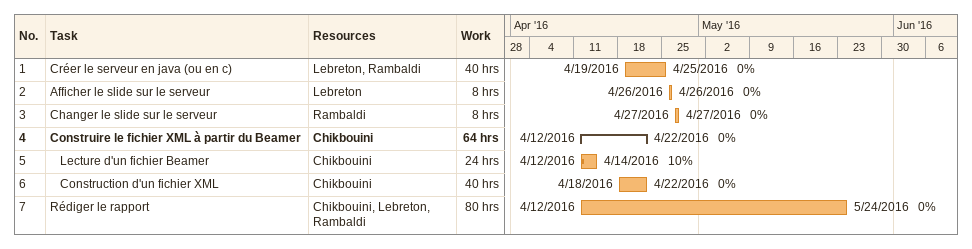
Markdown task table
| ID | Level | Task | Start | Finish | Resources | % complete | Work (h) |
|---|---|---|---|---|---|---|---|
| 1 | 1 | Créer le serveur en java (ou en c) | 2016-04-19 | 2016-04-25 | Lebreton, Rambaldi | 0 | 40 |
| 2 | 1 | Afficher le slide sur le serveur | 2016-04-26 | 2016-04-26 | Lebreton | 0 | 8 |
| 3 | 1 | Changer le slide sur le serveur | 2016-04-27 | 2016-04-27 | Rambaldi | 0 | 8 |
| 4 | 1 | **Construire le fichier XML à partir du Beamer** | 2016-04-12 | 2016-04-22 | Chikbouini | 0 | 64 |
| 5 | 2 | Lecture d'un fichier Beamer | 2016-04-12 | 2016-04-14 | Chikbouini | 10 | 24 |
| 6 | 2 | Construction d'un fichier XML | 2016-04-18 | 2016-04-22 | Chikbouini | 0 | 40 |
| 7 | 1 | Rédiger le rapport | 2016-04-12 | 2016-05-24 | Chikbouini, Lebreton, Rambaldi | 0 | 80 |
